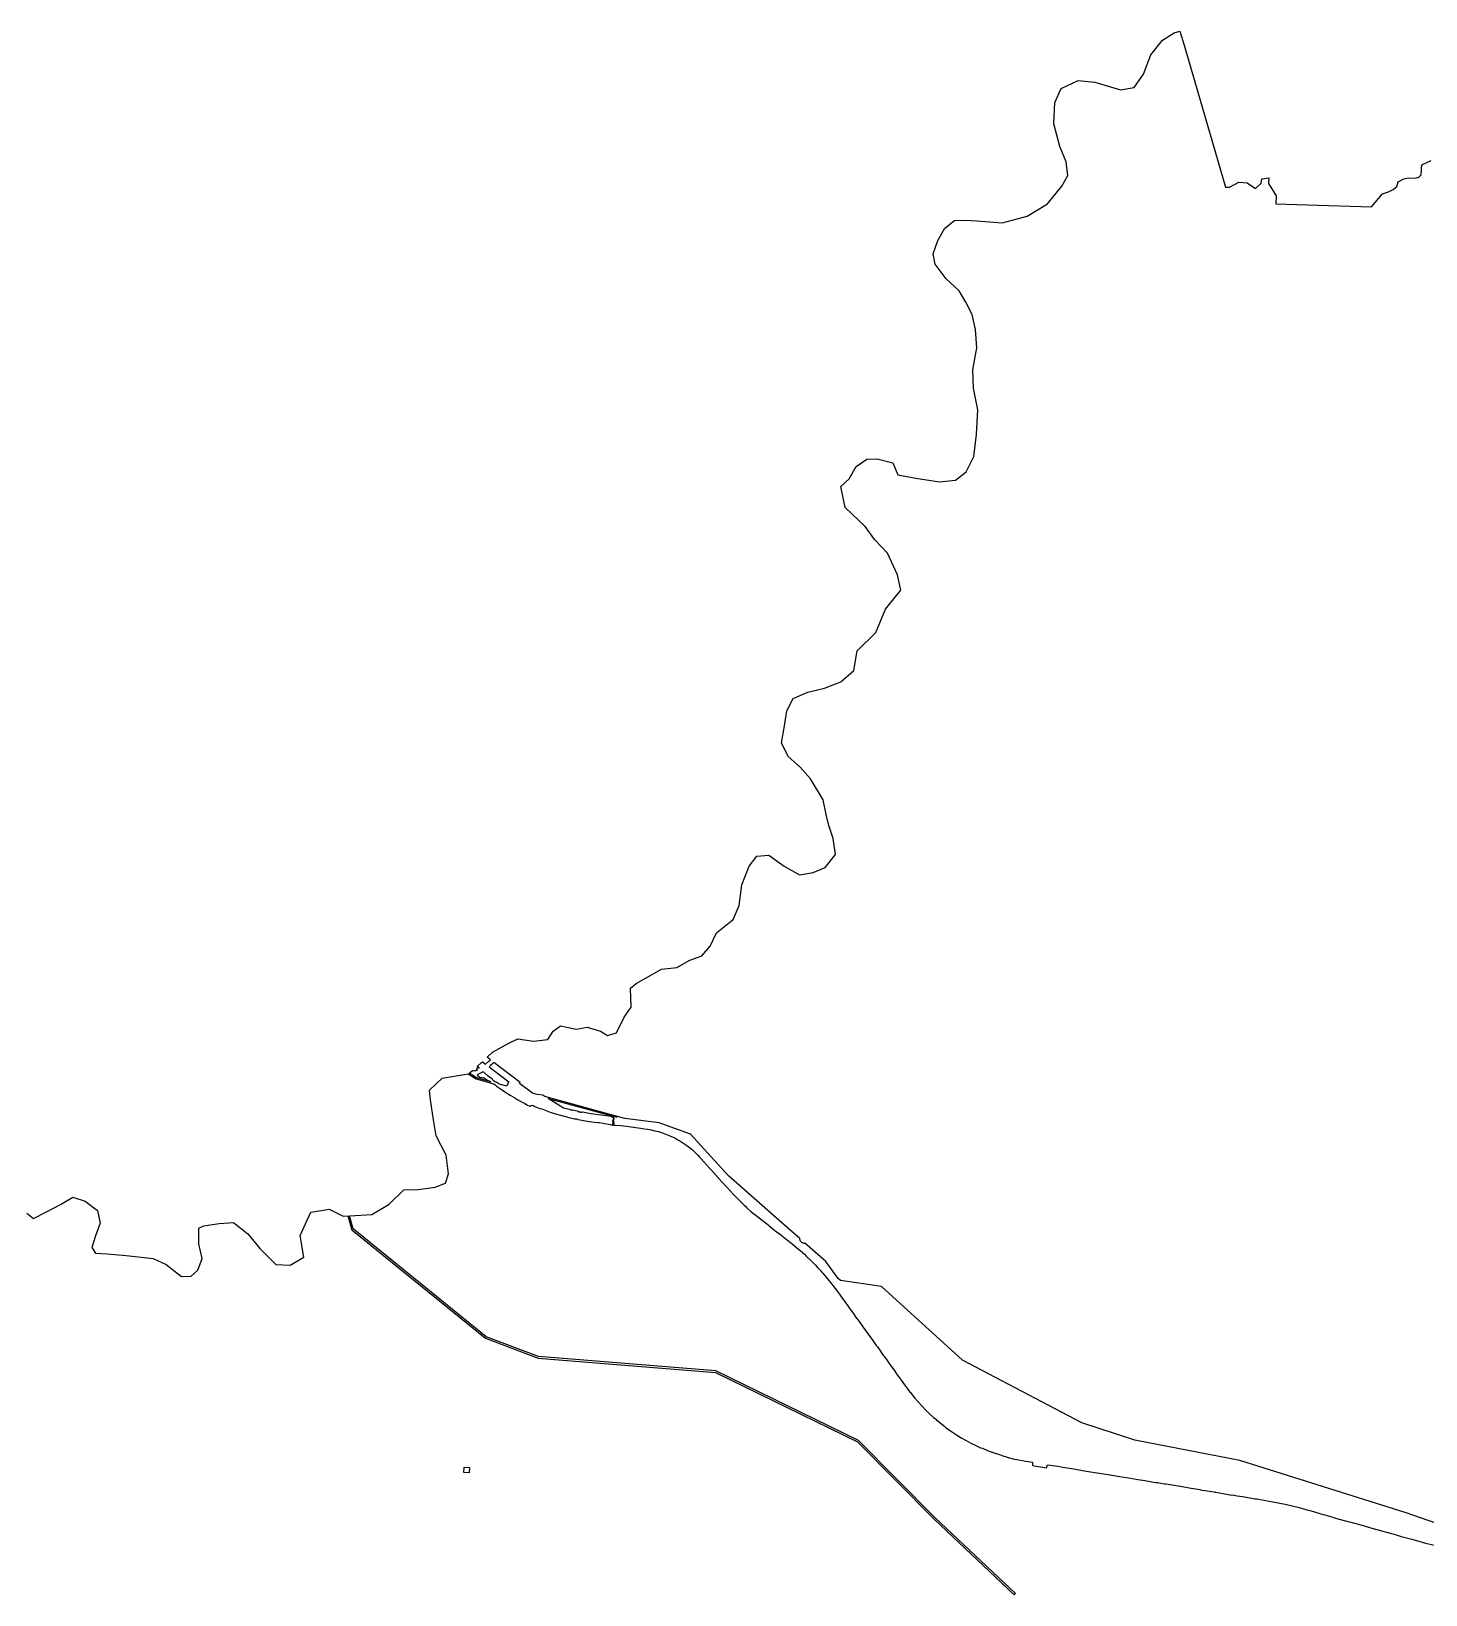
# Model space of a CAD drawing. Header units: millimetres. Extents: x 1 to 68651, y 3 to 69285.
# Drawn here: x 20504 to 35991, y 47611 to 64967 of the extents above; entities that cross this region are included whole.
import ezdxf

# ---------------------------------------------------------------- set-up
doc = ezdxf.new("R2010")
doc.units = ezdxf.units.MM
doc.layers.add('C', color=134, linetype='Continuous')
doc.styles.get("Standard").update_dxf_attribs({"font": 'arial.ttf'})

# ---------------------------------------------------------------- blocks, each defined once
blk = doc.blocks.new('C7727DD5F7ADA41A2889C00CB9CB85E')
at = {"layer": 'C', "linetype": 'Continuous'}
for points in [[(4444702.04, 1631473), (4444778.58, 1631416.37), (4444923.1, 1631488.58), (4445076.87, 1631569.16), (4445213.04, 1631650.61), (4445351.97, 1631608.54), (4445487.87, 1631504.94), (4445516.14, 1631362.56), (4445465.28, 1631224.06), (4445423.65, 1631093.92), (4445464.59, 1631030.23), (4445596.45, 1631023.76), (4445806.99, 1631004.62), (4446105.03, 1630972.38), (4446251.44, 1630903.51), (4446421.22, 1630771.8), (4446527.15, 1630775.42), (4446600.92, 1630842.3), (4446651.34, 1630972), (4446615.16, 1631132.38), (4446615, 1631308.64), (4446669.02, 1631332.42), (4446837.78, 1631359.4), (4446996.87, 1631369.21), (4447158.29, 1631246.73), (4447291.17, 1631081.6), (4447467.59, 1630905.52), (4447625.82, 1630897.76), (4447780.02, 1630987.11), (4447738.91, 1631227.06), (4447857.34, 1631485.61), (4448061.69, 1631519.63), (4448216.47, 1631441.56), (4448269.08, 1631444.8), (4448311.78, 1631289.41), (4449795.21, 1630086.44), (4450380.49, 1629864.77), (4452349.55, 1629704.62), (4453928.35, 1628935.35), (4454778.86, 1628078.61), (4455669.22, 1627238.54), (4455681.57, 1627251.62), (4454791.43, 1628091.48), (4453939.96, 1628949.22), (4452352.98, 1629722.47), (4450384.78, 1629882.39), (4449803.68, 1630102.48), (4448327.84, 1631298.88), (4448287.43, 1631445.94), (4448534.66, 1631461.19), (4448725.3, 1631575.2), (4448891.74, 1631734.46), (4449050.4, 1631735.48), (4449236.73, 1631761.58), (4449353.59, 1631808.73), (4449385.14, 1631912.92), (4449359.9, 1632116.82), (4449247.19, 1632333.84), (4449220.64, 1632511.39), (4449187.48, 1632733.3), (4449175.07, 1632839.66), (4449313.84, 1632973.84), (4449604.73, 1633020.78), (4449691.8, 1632964.77), (4449887.72, 1632911.43), (4449888.01, 1632911.24), (4449904.45, 1632899.66), (4449919.24, 1632885.6), (4449951.54, 1632861.39), (4449984.77, 1632838.49), (4450002.29, 1632828.5), (4450018.76, 1632816.75), (4450052.8, 1632795.02), (4450070.01, 1632784.42), (4450121.97, 1632753.16), (4450156.79, 1632732.49), (4450209.76, 1632702.64), (4450229.23, 1632696.45), (4450246.26, 1632685.07), (4450263.73, 1632674.56), (4450281.88, 1632665.47), (4450291.64, 1632662.48), (4450305.06, 1632667.94), (4450307.29, 1632668), (4450318.03, 1632672.52), (4450327.76, 1632669.74), (4450345.19, 1632659.31), (4450364.33, 1632652.95), (4450401.74, 1632638.16), (4450420.66, 1632631.33), (4450496.26, 1632603.82), (4450515.27, 1632597.26), (4450572.73, 1632578.85), (4450630.57, 1632561.65), (4450669.31, 1632550.8), (4450689.22, 1632547.44), (4450708.37, 1632541.17), (4450786.79, 1632523.15), (4450806.74, 1632520.33), (4450826.17, 1632514.93), (4450865.69, 1632507.41), (4450925.15, 1632497.02), (4451004.59, 1632485.48), (4451044.44, 1632481.73), (4451064.31, 1632479.44), (4451103.88, 1632473.56), (4451182.81, 1632460.25), (4451202.02, 1632453.13), (4451209.91, 1632453.61), (4451210.3, 1632465.38), (4451214.16, 1632475.91), (4451213.93, 1632483.07), (4451210.68, 1632493.32), (4451214.16, 1632491.8), (4451212.64, 1632496.74), (4451212.49, 1632499.44), (4451217.79, 1632511.29), (4451219.8, 1632519.2), (4451220.44, 1632525.03), (4451219.07, 1632528.57), (4451216.96, 1632531.55), (4451214.13, 1632534.34), (4451208.35, 1632538.29), (4451197.06, 1632546.68), (4450965.98, 1632577.04), (4450874.85, 1632595.9), (4450869.3, 1632594.16), (4450864.7, 1632592.98), (4450860.19, 1632592.01), (4450857.73, 1632592.13), (4450850.08, 1632594.24), (4450844.19, 1632595.96), (4450840.38, 1632597.25), (4450836.82, 1632598.34), (4450834.71, 1632598.22), (4450832.43, 1632597.71), (4450830.31, 1632597.2), (4450828.48, 1632597.71), (4450825.8, 1632599.25), (4450824.26, 1632601.14), (4450821.8, 1632604.34), (4450819.98, 1632605.7), (4450816.98, 1632606.91), (4450815.18, 1632607.72), (4450814.42, 1632608.4), (4450761.99, 1632619.26), (4450761.77, 1632619.17), (4450759.84, 1632618.51), (4450758.86, 1632617.2), (4450757.88, 1632616.27), (4450756.67, 1632615.92), (4450753.1, 1632617.02), (4450748.79, 1632619.01), (4450744.39, 1632622.9), (4450662.76, 1632639.79), (4450492.16, 1632746.87), (4451255.92, 1632538.94), (4451199.56, 1632546.35), (4451214.77, 1632535.12), (4451217.72, 1632532.19), (4451219.95, 1632529.05), (4451221.46, 1632525.16), (4451220.79, 1632519.07), (4451218.88, 1632511.09), (4451213.66, 1632499.24), (4451213.9, 1632496.47), (4451215.49, 1632491.21), (4451217.22, 1632490.45), (4451218.88, 1632490.31), (4451220.78, 1632484.3), (4451221.02, 1632474.35), (4451217.14, 1632463.77), (4451217.01, 1632452.03), (4451221.82, 1632450.31), (4451242.15, 1632451.36), (4451302.01, 1632446.25), (4451361.5, 1632438.47), (4451440.77, 1632427.68), (4451519.99, 1632416.5), (4451539.98, 1632415.05), (4451559.59, 1632410.83), (4451599.03, 1632405.67), (4451637.85, 1632398.63), (4451676.33, 1632390.01), (4451714.7, 1632380.84), (4451752.41, 1632369.22), (4451789.86, 1632356.8), (4451826.31, 1632341.69), (4451862.68, 1632326.42), (4451898.18, 1632309.19), (4451932.84, 1632290.35), (4451967.12, 1632270.8), (4452000.1, 1632249.12), (4452032.49, 1632226.59), (4452063.67, 1632202.41), (4452094, 1632177.19), (4452123.23, 1632150.71), (4452151.3, 1632123), (4452178.27, 1632094.24), (4452190.2, 1632078.22), (4452284.31, 1631974.57), (4452299.25, 1631961.1), (4452418.84, 1631826.57), (4452472.27, 1631767.02), (4452512.22, 1631721.99), (4452553.46, 1631678), (4452609.99, 1631620.83), (4452667.98, 1631565.16), (4452682.46, 1631551.21), (4452696, 1631536.22), (4452740.98, 1631496), (4452771.81, 1631470.15), (4452788.5, 1631458.76), (4452835.67, 1631421.21), (4452867.75, 1631397.02), (4452931.59, 1631348.53), (4452946.98, 1631335.73), (4452961.6, 1631321.93), (4452993.29, 1631297.5), (4453040.87, 1631260.96), (4453057.94, 1631250.36), (4453072.87, 1631236.96), (4453088.71, 1631224.75), (4453103.84, 1631211.62), (4453151.25, 1631175.21), (4453198.32, 1631138.5), (4453228.84, 1631112.96), (4453274.23, 1631074.19), (4453305, 1631048.88), (4453319.54, 1631035.29), (4453335.08, 1631022.77), (4453363.2, 1630994.54), (4453406.04, 1630952.93), (4453461.92, 1630896.22), (4453489.06, 1630867.08), (4453515.83, 1630837.63), (4453527.7, 1630821.54), (4453541.6, 1630807.27), (4453593.53, 1630746.98), (4453643.55, 1630685.09), (4453680.37, 1630638.12), (4453716.56, 1630590.65), (4453763.27, 1630525.84), (4453820.93, 1630444.14), (4453844.5, 1630411.82), (4453879.51, 1630363.09), (4453914.07, 1630314.04), (4453937.58, 1630281.68), (4453972.7, 1630233.03), (4453996.35, 1630200.77), (4454008.09, 1630184.57), (4454042.88, 1630135.69), (4454090.01, 1630071.04), (4454136.95, 1630006.27), (4454150.45, 1629991.33), (4454183.78, 1629941.4), (4454193.17, 1629923.52), (4454218.59, 1629892.53), (4454241.3, 1629859.59), (4454288.23, 1629794.81), (4454335.11, 1629729.98), (4454369.92, 1629681.11), (4454404.96, 1629632.4), (4454439.77, 1629583.53), (4454475.17, 1629535.06), (4454510.7, 1629486.12), (4454516.58, 1629484.28), (4454524.59, 1629471.39), (4454562.44, 1629424.28), (4454602.24, 1629378.81), (4454642.87, 1629334.09), (4454684.97, 1629290.74), (4454727.89, 1629248.2), (4454772.97, 1629207.96), (4454789.03, 1629195.74), (4454800.44, 1629185.85), (4454803.53, 1629181.72), (4454819.05, 1629168.89), (4454866.47, 1629131.49), (4454897.76, 1629106.14), (4454912.98, 1629092.85), (4454962.27, 1629057.86), (4454995.22, 1629034.63), (4455028.84, 1629012.38), (4455080.71, 1628981.29), (4455133.2, 1628951.29), (4455186.41, 1628922.61), (4455240.67, 1628895.95), (4455295.41, 1628870.27), (4455314.64, 1628863.98), (4455370.5, 1628840.99), (4455389.27, 1628833.68), (4455446.05, 1628813.09), (4455503.43, 1628794.23), (4455541.78, 1628781.95), (4455580.53, 1628770.97), (4455599.43, 1628763.64), (4455658.13, 1628749.11), (4455717.42, 1628737.2), (4455796.61, 1628722.66), (4455871.5, 1628709.75), (4455871.4, 1628672.22), (4456025.33, 1628646.88), (4456037.28, 1628682.53), (4456072.76, 1628676.44), (4456152.03, 1628665.46), (4456191.15, 1628656.83), (4456349.1, 1628631.29), (4456467.54, 1628611.98), (4456684.59, 1628576.09), (4456842.52, 1628550.46), (4456960.95, 1628531.08), (4457039.9, 1628518.19), (4457118.84, 1628505.22), (4457236.98, 1628484.1), (4457257.38, 1628484.89), (4457262.34, 1628484.24), (4457276.96, 1628480.68), (4457336.12, 1628470.71), (4457341.33, 1628471.57), (4457355.96, 1628468.06), (4457533.5, 1628438.4), (4457612.46, 1628425.59), (4457730.89, 1628406.21), (4457750.29, 1628400.95), (4457789.73, 1628394.27), (4457809.81, 1628393.09), (4457888.7, 1628379.82), (4457901.75, 1628379.06), (4457908.4, 1628376.39), (4457947.97, 1628370.47), (4457967.35, 1628365.09), (4458085.59, 1628344.59), (4458096.1, 1628346.87), (4458105.65, 1628343.32), (4458145.11, 1628336.75), (4458204.55, 1628328.48), (4458342.59, 1628305.09), (4458362.56, 1628303.31), (4458382.04, 1628298.5), (4458460.77, 1628285.32), (4458539.16, 1628270.53), (4458675.93, 1628242.56), (4458753.79, 1628225.16), (4458831.23, 1628205.93), (4458908.3, 1628185.32), (4458965.75, 1628168.34), (4459100.58, 1628130.64), (4459119.85, 1628125.25), (4459139.06, 1628119.71), (4459196.89, 1628103.71), (4459215.63, 1628096.47), (4459234.67, 1628090.29), (4459388.73, 1628047.1), (4459408.54, 1628043.67), (4459543.4, 1628006.08), (4459639.75, 1627979.33), (4459735.77, 1627951.38), (4459812.84, 1627929.92), (4459822.89, 1627928.72), (4459832.08, 1627924.43), (4459909.41, 1627903.94), (4459966.97, 1627886.97), (4460024.83, 1627871.07), (4460082.4, 1627854.17), (4460198.42, 1627822.38), (4460237.46, 1627812.87), (4460335.3, 1627790.08)], [(4460934.19, 1627830.99), (4460021.87, 1628148.81), (4458175.03, 1628727.45), (4457006.93, 1628956.22), (4456420.73, 1629146.14), (4455095.98, 1629842.72), (4454194.5, 1630659.34), (4453739.64, 1630727.83), (4453713.39, 1630749.04), (4453574.69, 1630937.66), (4453344.42, 1631140.75), (4453340.62, 1631138.85), (4453334.26, 1631138.68), (4453319.53, 1631143.92), (4453311.66, 1631146.27), (4453304.97, 1631152.3), (4453302.96, 1631154.46), (4453299.11, 1631158.16), (4453295.26, 1631164.19), (4453291.33, 1631175.88), (4453287.14, 1631186.93), (4453286.11, 1631192.18), (4453151.26, 1631311.11), (4452496.65, 1631890.36), (4452074.96, 1632351.68), (4451725.18, 1632477.28), (4451345.12, 1632527.22), (4451019.9, 1632615.76), (4450456.8, 1632769.06), (4450432.35, 1632784.41), (4450371.58, 1632792.27), (4450318.75, 1632806.65), (4450174.8, 1632915.38), (4450183.17, 1632926.33), (4449888.9, 1633148.86), (4449878.3, 1633136.57), (4449853.18, 1633112.46), (4449837.25, 1633099.27), (4450056.56, 1632932.72), (4450030.07, 1632885.24), (4449951.76, 1632906.57), (4449938.45, 1632914.55), (4449916.92, 1632927.02), (4449902.52, 1632932.36), (4449886.07, 1632943.55), (4449882.63, 1632947.32), (4449873.82, 1632960.66), (4449857.87, 1632972.47), (4449826.73, 1632997.08), (4449780.71, 1633034.78), (4449772.74, 1633046.84), (4449763.93, 1633041.08), (4449749.57, 1633033.26), (4449727.27, 1633023.04), (4449712.79, 1633015.39), (4449704.74, 1633008.25), (4449719.89, 1632993.62), (4449733.24, 1632985.25), (4449743.64, 1632981.95), (4449759.57, 1632979.43), (4449781.48, 1632978.33), (4449801.76, 1632963.68), (4449818.63, 1632952.59), (4449836.22, 1632942.51), (4449846.34, 1632939.35), (4449856.1, 1632932.61), (4449696.79, 1632975.98), (4449615.41, 1633028.32), (4449652.49, 1633059.8), (4449656.47, 1633054.39), (4449676.39, 1633057.21), (4449694.79, 1633060.08), (4449703.31, 1633060.27), (4449706.7, 1633061.84), (4449701.15, 1633069.76), (4449699.73, 1633074.31), (4449699.96, 1633079.28), (4449703.65, 1633087.07), (4449707.01, 1633090.92), (4449713.52, 1633089.85), (4449721.81, 1633085.28), (4449726.42, 1633086.9), (4449704.17, 1633103.71), (4449754.07, 1633146.1), (4449763.48, 1633155.28), (4449797.68, 1633129.31), (4449832.96, 1633161.18), (4449851.55, 1633177.1), (4449814.53, 1633205.11), (4449874.4, 1633263.56), (4450055.38, 1633360.42), (4450154.67, 1633408.42), (4450329.62, 1633382.21), (4450489.15, 1633400.82), (4450546.64, 1633494.93), (4450628.77, 1633552.58), (4450698.66, 1633540.34), (4450803.29, 1633517.58), (4450927.66, 1633537.91), (4451075.37, 1633495.42), (4451152.33, 1633447.58), (4451250.75, 1633478), (4451338.49, 1633649.93), (4451414.43, 1633760.76), (4451407.2, 1633972.6), (4451471.32, 1634022.32), (4451580.26, 1634087.46), (4451752.46, 1634184.76), (4451920.78, 1634202.94), (4452065.74, 1634283.94), (4452200.19, 1634330.21), (4452293.71, 1634440.17), (4452362.58, 1634586.59), (4452546.15, 1634736.2), (4452615.46, 1634891.41), (4452644.25, 1635119.1), (4452724.93, 1635326.63), (4452809.65, 1635437.02), (4452942.38, 1635448.13), (4453112.58, 1635325.23), (4453284.08, 1635228.69), (4453435.25, 1635256.51), (4453570.12, 1635311.58), (4453682.94, 1635455.84), (4453656.41, 1635633.38), (4453610.57, 1635776.62), (4453581.45, 1635901.41), (4453545.27, 1636061.8), (4453407.03, 1636297.68), (4453290.01, 1636426.79), (4453163.33, 1636538.76), (4453082.76, 1636692.52), (4453118.62, 1636884.61), (4453144.4, 1637050.77), (4453212.84, 1637188.4), (4453374.95, 1637259.75), (4453562.15, 1637303.44), (4453741.84, 1637373.91), (4453888.97, 1637498.87), (4453926.13, 1637717.34), (4454129.87, 1637918.83), (4454239.52, 1638177.8), (4454408.53, 1638389.79), (4454372.78, 1638558.96), (4454261.36, 1638802.35), (4454118.82, 1638950.34), (4454011.45, 1639096.6), (4453792.83, 1639310), (4453742.51, 1639541.58), (4453834.73, 1639625.18), (4453911.96, 1639762.36), (4454030.56, 1639844.65), (4454145.25, 1639847.83), (4454319.35, 1639804.04), (4454374.41, 1639669.17), (4454575.3, 1639632.87), (4454837.72, 1639593.56), (4455014.82, 1639611.29), (4455133.85, 1639702.38), (4455221.6, 1639874.3), (4455251.26, 1640119.58), (4455264.64, 1640392.08), (4455214.76, 1640632.44), (4455207.1, 1640835.49), (4455254.35, 1641079.9), (4455237.91, 1641283.38), (4455202.15, 1641452.57), (4455129.51, 1641588.29), (4455056.45, 1641715.25), (4454913.04, 1641845.66), (4454788.96, 1642010.37), (4454768.2, 1642125.94), (4454819.49, 1642273.21), (4454896.71, 1642410.41), (4455006.52, 1642493.14), (4455121.24, 1642496.32), (4455253.08, 1642489.85), (4455533.96, 1642467.24), (4455810.78, 1642541.77), (4456037.86, 1642680.42), (4456197.25, 1642875.25), (4456264.83, 1642995.31), (4456245.79, 1643146.03), (4456174.88, 1643316.94), (4456107.84, 1643566.96), (4456119.5, 1643804.31), (4456188.81, 1643959.5), (4456378.15, 1644047.14), (4456562.33, 1644029.28), (4456848.96, 1643944.71), (4457000.12, 1643972.53), (4457104.16, 1644117.23), (4457185.27, 1644333.54), (4457316.53, 1644494.51), (4457443.92, 1644576.37), (4457506.91, 1644594.76), (4457556.31, 1644442.38), (4458014.61, 1642864.24), (4458059.21, 1642862.69), (4458164.53, 1642919.78), (4458253.66, 1642913.29), (4458348.5, 1642848), (4458409.61, 1642910.02), (4458418.6, 1642956.68), (4458497.09, 1642968.24), (4458494.15, 1642906.17), (4458576.65, 1642767.89), (4458575.61, 1642680.24), (4459637.03, 1642644.55), (4459758.56, 1642791.66), (4459824, 1642813.65), (4459876.21, 1642836.72), (4459916.11, 1642872.71), (4459931.05, 1642922.69), (4459996.34, 1642957.46), (4460047.72, 1642967.77), (4460123.67, 1642964.08), (4460162.5, 1642974.58), (4460188.98, 1642999.71), (4460192.22, 1643062.64), (4460194.62, 1643113.66), (4460298.75, 1643159.78)]]:
    blk.add_lwpolyline(points, dxfattribs=at)
blk.add_lwpolyline([(4449558.58, 1628654.58), (4449618.76, 1628651.63), (4449615.81, 1628591.52), (4449556.35, 1628594.48)], close=True, dxfattribs=at)
at = {"layer": 'C', "flags": 1}
for tag in ['Адрес (местоположение) участка', 'Дата формирования КПТ', 'Тип объекта', 'Тип объекта (текст)', 'Система координат', 'Тип адреса', 'Тип адреса код', 'ОКАТО', 'ОКТМО', 'Кадастровый номер, обозначение, учетный номер объекта', 'Кадастровый номер', 'Район', 'Кадастровый номер квартала', 'Регистрационный номер КПТ', 'Вид объекта недвижимости', 'Вид объекта недвижимости код', 'Площадь', 'Погрешность площади', 'Вид земельного участка', 'Вид земельного участка код', 'Категория земель', 'Категория земель код', 'Вид использования по документу', 'Кадастровая стоимость', 'Номер контура', 'Код ФИАС', 'Код КЛАДР', 'Код региона', 'Регион', 'Полное наименование органа регистрации прав']:
    blk.add_attdef(tag, (0, 0), '', height=0.2, dxfattribs=at)

msp = doc.modelspace()

# ---------------------------------------------------------------- block references
at = {"layer": 'C'}
msp.add_blockref('C7727DD5F7ADA41A2889C00CB9CB85E', (-4424248, -1579628), dxfattribs=at)

doc.saveas('drawing.dxf')
